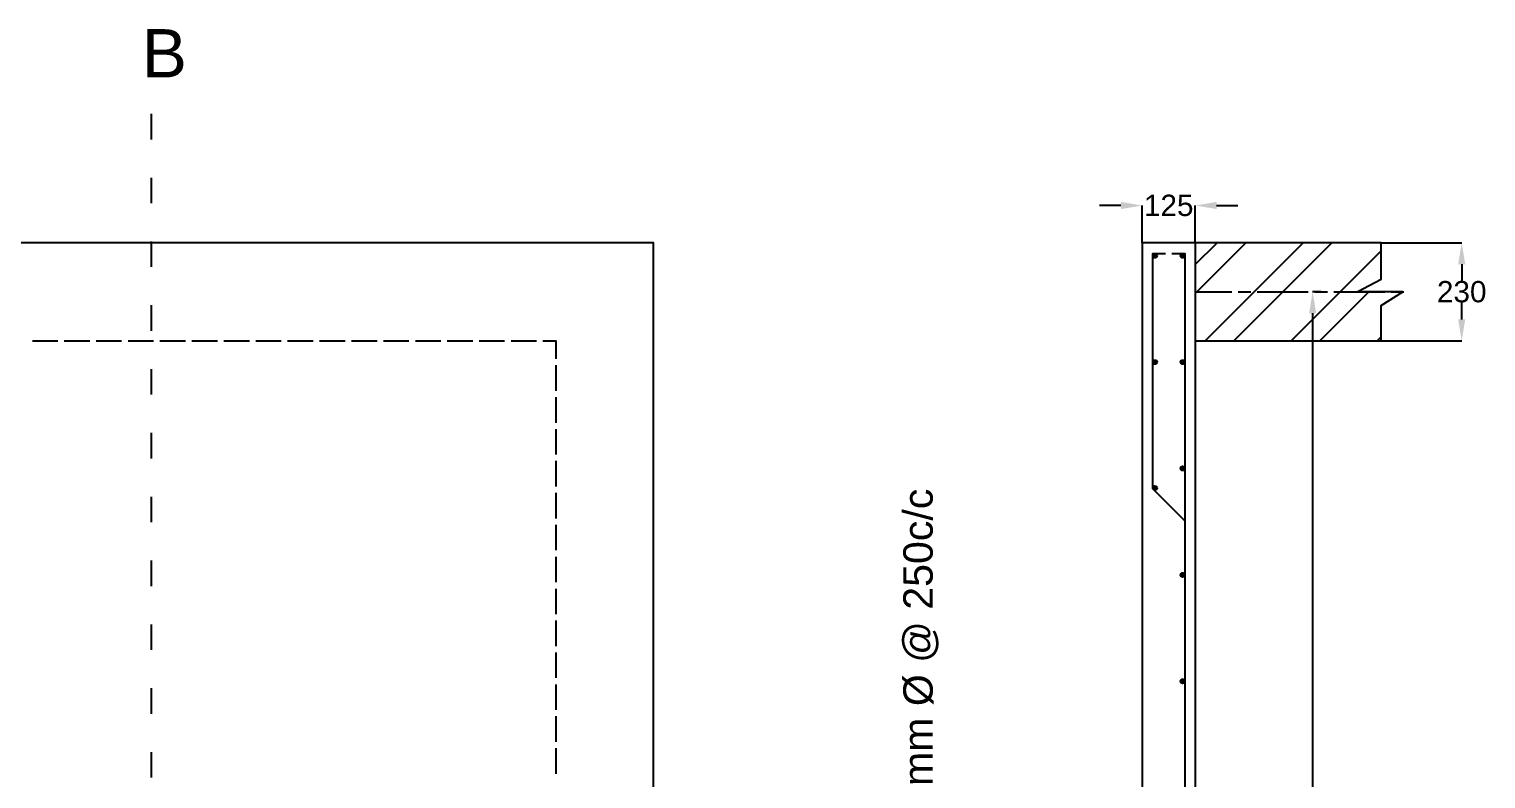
# Model space of a CAD drawing. Header units: inches. Extents: x -2470 to 6710, y 8071 to 14655.
# Drawn here: x 3193 to 6616, y 12893 to 14655 of the extents above; entities that cross this region are included whole.
import ezdxf

# ---------------------------------------------------------------- set-up
doc = ezdxf.new("R2010")
doc.units = ezdxf.units.IN
doc.header["$MEASUREMENT"] = 0
doc.layers.add('PDF_0', color=7, linetype='Continuous')
doc.layers.add('PDF_Text', color=7, linetype='Continuous')
doc.styles.add('PDF TimesNewRomanPSMT', font='arial.ttf')
doc.styles.get("Standard").update_dxf_attribs({"font": 'arial.ttf'})
doc.dimstyles.get("Standard").update_dxf_attribs({"dimtxt": 50, "dimasz": 50, "dimexe": 0.18, "dimexo": 0.0625, "dimgap": 0.09, "dimtad": 0, "dimtih": 1, "dimtoh": 1, "dimdec": 4, "dimzin": 0, "dimdsep": 46, "dimtxsty": 'Standard', "dimcen": 0.09, "dimadec": 0, "dimazin": 0, "dimtfac": 1, "dimtdec": 4, "dimtofl": 0, "dimtmove": 0, "dimatfit": 3, "dimfxl": 1, "dimtolj": 1, "dimtzin": 0, "dimarcsym": 0})

# ---------------------------------------------------------------- blocks, each defined once
blk = doc.blocks.new('*D10')
at = {"color": 0, "lineweight": -2, "transparency": 16777216}
for p, q in [((6229, 14037), (6209.1, 14037)), ((6209.2, 13987), (6209.2, 11947.7)), ((6209.2, 9857.2), (6209.2, 11896.5)), ((6229, 9807.2), (6209.1, 9807.2))]:
    blk.add_line(p, q, dxfattribs=at)
at = {"color": 0, "transparency": 16777216}
for points in [[(6200.9, 13987), (6217.6, 13987), (6209.2, 14037)], [(6200.9, 9857.2), (6217.6, 9857.2), (6209.2, 9807.2)]]:
    blk.add_solid(points, dxfattribs=at)
at = {"layer": 'Defpoints', "color": 0, "transparency": 16777216}
for p in [(6229, 14037), (6209.2, 9807.2), (6229, 9807.2)]:
    blk.add_point(p, dxfattribs=at)
at = {"color": 0, "transparency": 16777216, "insert": (6209.2, 11922.1), "char_height": 50, "attachment_point": 5}
blk.add_mtext('\\A1;4230', dxfattribs=at)
blk = doc.blocks.new('*D11')
at = {"color": 0, "lineweight": -2, "transparency": 16777216}
for p, q in [((6370.5, 14152.1), (6559.7, 14152.1)), ((6559.5, 14102.1), (6559.5, 14062.8)), ((6559.5, 13972.2), (6559.5, 14011.5)), ((6370.5, 13922.2), (6559.7, 13922.2))]:
    blk.add_line(p, q, dxfattribs=at)
at = {"color": 0, "transparency": 16777216}
for points in [[(6551.2, 14102.1), (6567.8, 14102.1), (6559.5, 14152.1)], [(6551.2, 13972.2), (6567.8, 13972.2), (6559.5, 13922.2)]]:
    blk.add_solid(points, dxfattribs=at)
at = {"layer": 'Defpoints', "color": 0, "transparency": 16777216}
for p in [(6370.4, 14152.1), (6370.4, 13922.2), (6559.5, 13922.2)]:
    blk.add_point(p, dxfattribs=at)
at = {"color": 0, "transparency": 16777216, "insert": (6559.5, 14037.2), "char_height": 50, "attachment_point": 5}
blk.add_mtext('\\A1;230', dxfattribs=at)
blk = doc.blocks.new('*D12')
at = {"color": 0, "lineweight": -2, "transparency": 16777216}
for p, q in [((5758.7, 14240), (5708.7, 14240)), ((5808.7, 14152.2), (5808.7, 14240.2)), ((5933.4, 14152.2), (5933.4, 14240.2)), ((5983.4, 14240), (6033.4, 14240))]:
    blk.add_line(p, q, dxfattribs=at)
at = {"color": 0, "transparency": 16777216}
for points in [[(5758.7, 14248.4), (5758.7, 14231.7), (5808.7, 14240)], [(5983.4, 14248.4), (5983.4, 14231.7), (5933.4, 14240)]]:
    blk.add_solid(points, dxfattribs=at)
at = {"layer": 'Defpoints', "color": 0, "transparency": 16777216}
for p in [(5933.4, 14240), (5808.7, 14152.1), (5933.4, 14152.1)]:
    blk.add_point(p, dxfattribs=at)
at = {"color": 0, "transparency": 16777216, "insert": (5871, 14240), "char_height": 50, "attachment_point": 5}
blk.add_mtext('\\A1;125', dxfattribs=at)

msp = doc.modelspace()

# ---------------------------------------------------------------- linework, layer by layer
at = {"layer": 'PDF_0', "lineweight": 25}
for points in [[(3480.77141, 14395.49349), (3480.77141, 14455.47319)], [(3480.77141, 14245.37287), (3480.77141, 14305.35257)], [(3480.77141, 14095.59498), (3480.77141, 14155.57469)], [(5933.42711, 13922.16796), (6370.42208, 13922.16796), (6370.42208, 14004.76858), (6421.49051, 14036.98625), (6370.42208, 14036.98625), (6313.52705, 14037.32899), (6370.42208, 14067.14747), (6370.42208, 14152.14727), (5808.66933, 14152.14727), (5808.66933, 9692.39939), (6370.42208, 9692.39939), (6370.42208, 9775.00001), (6421.49051, 9807.21767), (6370.42208, 9807.21767), (6313.52705, 9807.56042), (6370.42208, 9837.3789), (6370.42208, 9922.3787), (5933.42711, 9922.3787)], [(5933.42711, 14101.07884), (5984.83828, 14152.14727)], [(5933.42711, 14033.55883), (6052.01555, 14152.14727)], [(5933.42711, 14152.14727), (5933.42711, 9692.39939)], [(5956.73351, 13922.16796), (6186.71282, 14152.14727)], [(6024.25351, 13922.16796), (6254.23283, 14152.14727)], [(5908.74974, 13499.22538), (5833.68943, 13574.28569), (5833.68943, 14127.12717), (5863.50791, 14127.12717)], [(5878.58852, 14127.12717), (5908.74974, 14127.12717), (5908.74974, 9717.41949), (5878.58852, 9717.41949)], [(6158.95079, 13922.16796), (6370.42208, 14133.63925)], [(5933.42711, 14036.98625), (6019.11239, 14036.98625)], [(6034.19301, 14036.98625), (6064.01149, 14036.98625)], [(6079.0921, 14036.98625), (6199.0515, 14036.98625)], [(6188.08378, 14036.98625), (6190.14023, 14036.98625)], [(6214.13211, 14036.98625), (6243.95059, 14036.98625)], [(6226.12805, 13922.16796), (6341.28908, 14037.32899)], [(6259.0312, 14036.98625), (6378.99061, 14036.98625)], [(6394.07122, 14036.98625), (6423.8897, 14036.98625)], [(3480.77141, 13945.47436), (3480.77141, 14005.45406)], [(3200.75189, 13922.16796), (3260.73159, 13922.16796)], [(3275.8122, 13922.16796), (3335.79191, 13922.16796)], [(3350.52978, 13922.16796), (3410.50948, 13922.16796)], [(3425.59009, 13922.16796), (3485.56979, 13922.16796)], [(3500.6504, 13922.16796), (3560.6301, 13922.16796)], [(3575.71071, 13922.16796), (3635.69042, 13922.16796)], [(3650.77103, 13922.16796), (3710.75073, 13922.16796)], [(3725.83134, 13922.16796), (3785.81104, 13922.16796)], [(3800.54891, 13922.16796), (3860.52861, 13922.16796)], [(3875.60922, 13922.16796), (3935.58892, 13922.16796)], [(3950.66954, 13922.16796), (4010.64924, 13922.16796)], [(4025.72985, 13922.16796), (4085.70955, 13922.16796)], [(4100.79016, 13922.16796), (4160.76986, 13922.16796)], [(4175.50773, 13922.16796), (4235.48743, 13922.16796)], [(4250.56804, 13922.16796), (4310.54775, 13922.16796)], [(4325.62836, 13922.16796), (4385.60806, 13922.16796)], [(4400.68867, 13922.16796), (4430.50715, 13922.16796), (4430.50715, 13879.66806)], [(6360.82532, 13922.16796), (6370.42208, 13931.76471)], [(4430.50715, 13864.58745), (4430.50715, 13804.60774)], [(3480.77141, 13795.69647), (3480.77141, 13855.67618)], [(4430.50715, 13789.52713), (4430.50715, 13729.54743)], [(3480.77141, 13645.57585), (3480.77141, 13705.55555)], [(4430.50715, 13714.46682), (4430.50715, 13654.48712)], [(4430.50715, 13639.74925), (4430.50715, 13579.76955)], [(3480.77141, 13495.45522), (3480.77141, 13555.43493)], [(4430.50715, 13564.68894), (4430.50715, 13504.70924)], [(4430.50715, 13489.62862), (4430.50715, 13429.64892)], [(3480.77141, 13345.67734), (3480.77141, 13405.65704)], [(4430.50715, 13414.56831), (4430.50715, 13354.58861)], [(4430.50715, 13339.508), (4430.50715, 13279.5283)], [(3480.77141, 13195.55672), (3480.77141, 13255.53642)], [(4430.50715, 13264.79043), (4430.50715, 13204.46799)], [(4430.50715, 13189.73012), (4430.50715, 13129.75041)], [(4430.50715, 13114.6698), (4430.50715, 13054.6901)], [(3480.77141, 13045.43609), (3480.77141, 13105.41579)], [(4430.50715, 13039.60949), (4430.50715, 12979.62979)], [(3480.77141, 12895.65821), (3480.77141, 12955.63791)], [(4430.50715, 12964.54918), (4430.50715, 12904.56948)]]:
    msp.add_lwpolyline(points, dxfattribs=at)
msp.add_lwpolyline([(4660.48646, 9692.39939), (4660.48646, 14152.14727), (-1799.15605, 14152.14727), (-1799.15605, 9692.39939)], close=True, dxfattribs=at)
for centre, radius in [((5838.65915, 14121.81471), 4.96978), ((5903.77997, 14121.81471), 4.96978), ((5838.65915, 13871.95641), 4.96978), ((5903.77997, 13871.95641), 4.96978), ((5903.77997, 13622.09811), 4.96978), ((5838.65915, 13576.1708), 4.96978), ((5903.77997, 13371.89707), 4.96978), ((5903.77986, 13122.03888), 4.96989)]:
    msp.add_circle(centre, radius, dxfattribs=at)
at = {"layer": 'PDF_0', "transparency": 33554559}
for points in [[(5834.03217, 14124.0425), (5833.68943, 14123.01428), (5833.68943, 14121.30057)], [(5834.03217, 14124.0425), (5834.03217, 14120.27235), (5833.68943, 14121.30057)], [(5833.68943, 14123.01428), (5833.68943, 14121.30057), (5833.68943, 14121.98605)], [(5834.37491, 14119.58686), (5834.37491, 14124.72798), (5834.03217, 14120.27235)], [(5834.37491, 14124.72798), (5834.03217, 14120.27235), (5834.03217, 14124.0425)], [(5835.0604, 14118.90138), (5835.0604, 14125.41346), (5834.37491, 14119.58686)], [(5835.0604, 14125.41346), (5834.37491, 14119.58686), (5834.37491, 14124.72798)], [(5835.74588, 14118.2159), (5835.74588, 14126.09895), (5835.0604, 14118.90138)], [(5835.74588, 14126.09895), (5835.0604, 14118.90138), (5835.0604, 14125.41346)], [(5836.43136, 14117.53042), (5836.43136, 14126.44169), (5835.74588, 14118.2159)], [(5836.43136, 14126.44169), (5835.74588, 14118.2159), (5835.74588, 14126.09895)], [(5837.11684, 14117.18768), (5837.11684, 14126.78443), (5836.43136, 14117.53042)], [(5837.11684, 14126.78443), (5836.43136, 14117.53042), (5836.43136, 14126.44169)], [(5838.14507, 14117.18768), (5838.14507, 14127.12717), (5837.11684, 14117.18768)], [(5838.14507, 14127.12717), (5837.11684, 14117.18768), (5837.11684, 14126.78443)], [(5839.17329, 14117.18768), (5839.17329, 14127.12717), (5838.14507, 14117.18768)], [(5839.17329, 14127.12717), (5838.14507, 14117.18768), (5838.14507, 14127.12717)], [(5839.85877, 14126.78443), (5839.17329, 14117.18768), (5839.17329, 14127.12717)], [(5839.85877, 14117.18768), (5839.85877, 14126.78443), (5839.17329, 14117.18768)], [(5840.887, 14126.44169), (5839.85877, 14117.18768), (5839.85877, 14126.78443)], [(5840.887, 14117.53042), (5840.887, 14126.44169), (5839.85877, 14117.18768)], [(5841.57248, 14126.09895), (5840.887, 14117.53042), (5840.887, 14126.44169)], [(5841.57248, 14118.2159), (5841.57248, 14126.09895), (5840.887, 14117.53042)], [(5842.25796, 14125.41346), (5841.57248, 14118.2159), (5841.57248, 14126.09895)], [(5842.25796, 14118.90138), (5842.25796, 14125.41346), (5841.57248, 14118.2159)], [(5842.94344, 14124.72798), (5842.25796, 14118.90138), (5842.25796, 14125.41346)], [(5842.94344, 14119.58686), (5842.94344, 14124.72798), (5842.25796, 14118.90138)], [(5843.28618, 14124.0425), (5842.94344, 14119.58686), (5842.94344, 14124.72798)], [(5843.28618, 14120.27235), (5843.28618, 14124.0425), (5842.94344, 14119.58686)], [(5843.62892, 14123.01428), (5843.28618, 14120.27235), (5843.28618, 14124.0425)], [(5843.62892, 14121.30057), (5843.62892, 14123.01428), (5843.28618, 14120.27235)], [(5843.62892, 14121.98605), (5843.62892, 14121.30057), (5843.62892, 14123.01428)], [(5898.81025, 14123.01428), (5898.81025, 14121.30057), (5898.46751, 14121.98605)], [(5899.49573, 14119.58686), (5899.49573, 14124.72798), (5898.81025, 14120.27235)], [(5899.49573, 14124.72798), (5898.81025, 14120.27235), (5898.81025, 14124.0425)], [(5898.81025, 14124.0425), (5898.81025, 14123.01428), (5898.81025, 14121.30057)], [(5898.81025, 14124.0425), (5898.81025, 14120.27235), (5898.81025, 14121.30057)], [(5899.83847, 14118.90138), (5899.83847, 14125.41346), (5899.49573, 14119.58686)], [(5899.83847, 14125.41346), (5899.49573, 14119.58686), (5899.49573, 14124.72798)], [(5900.52396, 14118.2159), (5900.52396, 14126.09895), (5899.83847, 14118.90138)], [(5900.52396, 14126.09895), (5899.83847, 14118.90138), (5899.83847, 14125.41346)], [(5901.20944, 14117.53042), (5901.20944, 14126.44169), (5900.52396, 14118.2159)], [(5901.20944, 14126.44169), (5900.52396, 14118.2159), (5900.52396, 14126.09895)], [(5902.23766, 14117.18768), (5902.23766, 14126.78443), (5901.20944, 14117.53042)], [(5902.23766, 14126.78443), (5901.20944, 14117.53042), (5901.20944, 14126.44169)], [(5903.26589, 14117.18768), (5903.26589, 14127.12717), (5902.23766, 14117.18768)], [(5903.26589, 14127.12717), (5902.23766, 14117.18768), (5902.23766, 14126.78443)], [(5903.95137, 14117.18768), (5903.95137, 14127.12717), (5903.26589, 14117.18768)], [(5903.95137, 14127.12717), (5903.26589, 14117.18768), (5903.26589, 14127.12717)], [(5904.97959, 14126.78443), (5903.95137, 14117.18768), (5903.95137, 14127.12717)], [(5904.97959, 14117.18768), (5904.97959, 14126.78443), (5903.95137, 14117.18768)], [(5905.66507, 14126.44169), (5904.97959, 14117.18768), (5904.97959, 14126.78443)], [(5905.66507, 14117.53042), (5905.66507, 14126.44169), (5904.97959, 14117.18768)], [(5906.6933, 14126.09895), (5905.66507, 14117.53042), (5905.66507, 14126.44169)], [(5906.6933, 14118.2159), (5906.6933, 14126.09895), (5905.66507, 14117.53042)], [(5907.37878, 14125.41346), (5906.6933, 14118.2159), (5906.6933, 14126.09895)], [(5907.37878, 14118.90138), (5907.37878, 14125.41346), (5906.6933, 14118.2159)], [(5907.72152, 14124.72798), (5907.37878, 14118.90138), (5907.37878, 14125.41346)], [(5907.72152, 14119.58686), (5907.72152, 14124.72798), (5907.37878, 14118.90138)], [(5908.407, 14124.0425), (5907.72152, 14119.58686), (5907.72152, 14124.72798)], [(5908.407, 14120.27235), (5908.407, 14124.0425), (5907.72152, 14119.58686)], [(5908.407, 14123.01428), (5908.407, 14120.27235), (5908.407, 14124.0425)], [(5908.74974, 14121.98605), (5908.407, 14121.30057), (5908.407, 14123.01428)], [(5908.407, 14121.30057), (5908.407, 14123.01428), (5908.407, 14120.27235)], [(5834.03217, 13873.84146), (5833.68943, 13873.15598), (5833.68943, 13871.09953)], [(5834.03217, 13873.84146), (5834.03217, 13870.41405), (5833.68943, 13871.09953)], [(5833.68943, 13873.15598), (5833.68943, 13871.09953), (5833.68943, 13872.12775)], [(5834.37491, 13869.38582), (5834.37491, 13874.86968), (5834.03217, 13870.41405)], [(5834.37491, 13874.86968), (5834.03217, 13870.41405), (5834.03217, 13873.84146)], [(5835.0604, 13868.70034), (5835.0604, 13875.55516), (5834.37491, 13869.38582)], [(5835.0604, 13875.55516), (5834.37491, 13869.38582), (5834.37491, 13874.86968)], [(5835.74588, 13868.01486), (5835.74588, 13876.24065), (5835.0604, 13868.70034)], [(5835.74588, 13876.24065), (5835.0604, 13868.70034), (5835.0604, 13875.55516)], [(5836.43136, 13867.67212), (5836.43136, 13876.58339), (5835.74588, 13868.01486)], [(5836.43136, 13876.58339), (5835.74588, 13868.01486), (5835.74588, 13876.24065)], [(5837.11684, 13867.32938), (5837.11684, 13876.92613), (5836.43136, 13867.67212)], [(5837.11684, 13876.92613), (5836.43136, 13867.67212), (5836.43136, 13876.58339)], [(5838.14507, 13866.98663), (5838.14507, 13876.92613), (5837.11684, 13867.32938)], [(5838.14507, 13876.92613), (5837.11684, 13867.32938), (5837.11684, 13876.92613)], [(5839.17329, 13866.98663), (5839.17329, 13876.92613), (5838.14507, 13866.98663)], [(5839.17329, 13876.92613), (5838.14507, 13866.98663), (5838.14507, 13876.92613)], [(5839.85877, 13867.32938), (5839.85877, 13876.92613), (5839.17329, 13866.98663)], [(5839.85877, 13876.92613), (5839.17329, 13866.98663), (5839.17329, 13876.92613)], [(5840.887, 13876.58339), (5839.85877, 13867.32938), (5839.85877, 13876.92613)], [(5840.887, 13867.67212), (5840.887, 13876.58339), (5839.85877, 13867.32938)], [(5841.57248, 13876.24065), (5840.887, 13867.67212), (5840.887, 13876.58339)], [(5841.57248, 13868.01486), (5841.57248, 13876.24065), (5840.887, 13867.67212)], [(5842.25796, 13875.55516), (5841.57248, 13868.01486), (5841.57248, 13876.24065)], [(5842.25796, 13868.70034), (5842.25796, 13875.55516), (5841.57248, 13868.01486)], [(5842.94344, 13874.86968), (5842.25796, 13868.70034), (5842.25796, 13875.55516)], [(5842.94344, 13869.38582), (5842.94344, 13874.86968), (5842.25796, 13868.70034)], [(5843.28618, 13873.84146), (5842.94344, 13869.38582), (5842.94344, 13874.86968)], [(5843.28618, 13870.41405), (5843.28618, 13873.84146), (5842.94344, 13869.38582)], [(5843.62892, 13873.15598), (5843.28618, 13870.41405), (5843.28618, 13873.84146)], [(5843.62892, 13871.09953), (5843.62892, 13873.15598), (5843.28618, 13870.41405)], [(5843.62892, 13872.12775), (5843.62892, 13871.09953), (5843.62892, 13873.15598)], [(5898.81025, 13873.15598), (5898.81025, 13871.09953), (5898.46751, 13872.12775)], [(5899.49573, 13869.38582), (5899.49573, 13874.86968), (5898.81025, 13870.41405)], [(5899.49573, 13874.86968), (5898.81025, 13870.41405), (5898.81025, 13873.84146)], [(5898.81025, 13873.84146), (5898.81025, 13873.15598), (5898.81025, 13871.09953)], [(5898.81025, 13873.84146), (5898.81025, 13870.41405), (5898.81025, 13871.09953)], [(5899.83847, 13868.70034), (5899.83847, 13875.55516), (5899.49573, 13869.38582)], [(5899.83847, 13875.55516), (5899.49573, 13869.38582), (5899.49573, 13874.86968)], [(5900.52396, 13868.01486), (5900.52396, 13876.24065), (5899.83847, 13868.70034)], [(5900.52396, 13876.24065), (5899.83847, 13868.70034), (5899.83847, 13875.55516)], [(5901.20944, 13867.67212), (5901.20944, 13876.58339), (5900.52396, 13868.01486)], [(5901.20944, 13876.58339), (5900.52396, 13868.01486), (5900.52396, 13876.24065)], [(5902.23766, 13867.32938), (5902.23766, 13876.92613), (5901.20944, 13867.67212)], [(5902.23766, 13876.92613), (5901.20944, 13867.67212), (5901.20944, 13876.58339)], [(5903.26589, 13866.98663), (5903.26589, 13876.92613), (5902.23766, 13867.32938)], [(5903.26589, 13876.92613), (5902.23766, 13867.32938), (5902.23766, 13876.92613)], [(5903.95137, 13866.98663), (5903.95137, 13876.92613), (5903.26589, 13866.98663)], [(5903.95137, 13876.92613), (5903.26589, 13866.98663), (5903.26589, 13876.92613)], [(5904.97959, 13867.32938), (5904.97959, 13876.92613), (5903.95137, 13866.98663)], [(5904.97959, 13876.92613), (5903.95137, 13866.98663), (5903.95137, 13876.92613)], [(5905.66507, 13876.58339), (5904.97959, 13867.32938), (5904.97959, 13876.92613)], [(5905.66507, 13867.67212), (5905.66507, 13876.58339), (5904.97959, 13867.32938)], [(5906.6933, 13876.24065), (5905.66507, 13867.67212), (5905.66507, 13876.58339)], [(5906.6933, 13868.01486), (5906.6933, 13876.24065), (5905.66507, 13867.67212)], [(5907.37878, 13875.55516), (5906.6933, 13868.01486), (5906.6933, 13876.24065)], [(5907.37878, 13868.70034), (5907.37878, 13875.55516), (5906.6933, 13868.01486)], [(5907.72152, 13874.86968), (5907.37878, 13868.70034), (5907.37878, 13875.55516)], [(5907.72152, 13869.38582), (5907.72152, 13874.86968), (5907.37878, 13868.70034)], [(5908.407, 13873.84146), (5907.72152, 13869.38582), (5907.72152, 13874.86968)], [(5908.407, 13870.41405), (5908.407, 13873.84146), (5907.72152, 13869.38582)], [(5908.407, 13873.15598), (5908.407, 13870.41405), (5908.407, 13873.84146)], [(5908.74974, 13872.12775), (5908.407, 13871.09953), (5908.407, 13873.15598)], [(5908.407, 13871.09953), (5908.407, 13873.15598), (5908.407, 13870.41405)], [(5899.49573, 13619.52752), (5899.49573, 13624.66864), (5898.81025, 13620.213)], [(5899.49573, 13624.66864), (5898.81025, 13620.213), (5898.81025, 13623.98316)], [(5898.81025, 13623.98316), (5898.81025, 13622.95493), (5898.81025, 13621.24123)], [(5898.81025, 13623.98316), (5898.81025, 13620.213), (5898.81025, 13621.24123)], [(5899.83847, 13618.84204), (5899.83847, 13625.35412), (5899.49573, 13619.52752)], [(5899.83847, 13625.35412), (5899.49573, 13619.52752), (5899.49573, 13624.66864)], [(5900.52396, 13618.15656), (5900.52396, 13626.0396), (5899.83847, 13618.84204)], [(5900.52396, 13626.0396), (5899.83847, 13618.84204), (5899.83847, 13625.35412)], [(5901.20944, 13617.81382), (5901.20944, 13626.72509), (5900.52396, 13618.15656)], [(5901.20944, 13626.72509), (5900.52396, 13618.15656), (5900.52396, 13626.0396)], [(5902.23766, 13617.47107), (5902.23766, 13627.06783), (5901.20944, 13617.81382)], [(5902.23766, 13627.06783), (5901.20944, 13617.81382), (5901.20944, 13626.72509)], [(5903.26589, 13617.12833), (5903.26589, 13627.06783), (5902.23766, 13617.47107)], [(5903.26589, 13627.06783), (5902.23766, 13617.47107), (5902.23766, 13627.06783)], [(5903.95137, 13617.12833), (5903.95137, 13627.06783), (5903.26589, 13617.12833)], [(5903.95137, 13627.06783), (5903.26589, 13617.12833), (5903.26589, 13627.06783)], [(5904.97959, 13617.47107), (5904.97959, 13627.06783), (5903.95137, 13617.12833)], [(5904.97959, 13627.06783), (5903.95137, 13617.12833), (5903.95137, 13627.06783)], [(5905.66507, 13626.72509), (5904.97959, 13617.47107), (5904.97959, 13627.06783)], [(5905.66507, 13617.81382), (5905.66507, 13626.72509), (5904.97959, 13617.47107)], [(5906.6933, 13626.0396), (5905.66507, 13617.81382), (5905.66507, 13626.72509)], [(5906.6933, 13618.15656), (5906.6933, 13626.0396), (5905.66507, 13617.81382)], [(5907.37878, 13625.35412), (5906.6933, 13618.15656), (5906.6933, 13626.0396)], [(5907.37878, 13618.84204), (5907.37878, 13625.35412), (5906.6933, 13618.15656)], [(5907.72152, 13624.66864), (5907.37878, 13618.84204), (5907.37878, 13625.35412)], [(5907.72152, 13619.52752), (5907.72152, 13624.66864), (5907.37878, 13618.84204)], [(5908.407, 13623.98316), (5907.72152, 13619.52752), (5907.72152, 13624.66864)], [(5908.407, 13620.213), (5908.407, 13623.98316), (5907.72152, 13619.52752)], [(5908.407, 13622.95493), (5908.407, 13620.213), (5908.407, 13623.98316)], [(5898.81025, 13622.95493), (5898.81025, 13621.24123), (5898.46751, 13622.26945)], [(5908.74974, 13622.26945), (5908.407, 13621.24123), (5908.407, 13622.95493)], [(5908.407, 13621.24123), (5908.407, 13622.95493), (5908.407, 13620.213)], [(5834.03217, 13578.05584), (5833.68943, 13577.02762), (5833.68943, 13575.31391)], [(5834.03217, 13578.05584), (5834.03217, 13574.62843), (5833.68943, 13575.31391)], [(5833.68943, 13577.02762), (5833.68943, 13575.31391), (5833.68943, 13576.34214)], [(5834.37491, 13573.60021), (5834.37491, 13578.74132), (5834.03217, 13574.62843)], [(5834.37491, 13578.74132), (5834.03217, 13574.62843), (5834.03217, 13578.05584)], [(5835.0604, 13572.91473), (5835.0604, 13579.76955), (5834.37491, 13573.60021)], [(5835.0604, 13579.76955), (5834.37491, 13573.60021), (5834.37491, 13578.74132)], [(5835.74588, 13572.22924), (5835.74588, 13580.11229), (5835.0604, 13572.91473)], [(5835.74588, 13580.11229), (5835.0604, 13572.91473), (5835.0604, 13579.76955)], [(5836.43136, 13571.8865), (5836.43136, 13580.79777), (5835.74588, 13572.22924)], [(5836.43136, 13580.79777), (5835.74588, 13572.22924), (5835.74588, 13580.11229)], [(5837.11684, 13571.54376), (5837.11684, 13581.14051), (5836.43136, 13571.8865)], [(5837.11684, 13581.14051), (5836.43136, 13571.8865), (5836.43136, 13580.79777)], [(5838.14507, 13571.20102), (5838.14507, 13581.14051), (5837.11684, 13571.54376)], [(5838.14507, 13581.14051), (5837.11684, 13571.54376), (5837.11684, 13581.14051)], [(5839.17329, 13571.20102), (5839.17329, 13581.14051), (5838.14507, 13571.20102)], [(5839.17329, 13581.14051), (5838.14507, 13571.20102), (5838.14507, 13581.14051)], [(5839.85877, 13571.54376), (5839.85877, 13581.14051), (5839.17329, 13571.20102)], [(5839.85877, 13581.14051), (5839.17329, 13571.20102), (5839.17329, 13581.14051)], [(5840.887, 13580.79777), (5839.85877, 13571.54376), (5839.85877, 13581.14051)], [(5840.887, 13571.8865), (5840.887, 13580.79777), (5839.85877, 13571.54376)], [(5841.57248, 13580.11229), (5840.887, 13571.8865), (5840.887, 13580.79777)], [(5841.57248, 13572.22924), (5841.57248, 13580.11229), (5840.887, 13571.8865)], [(5842.25796, 13579.76955), (5841.57248, 13572.22924), (5841.57248, 13580.11229)], [(5842.25796, 13572.91473), (5842.25796, 13579.76955), (5841.57248, 13572.22924)], [(5842.94344, 13578.74132), (5842.25796, 13572.91473), (5842.25796, 13579.76955)], [(5842.94344, 13573.60021), (5842.94344, 13578.74132), (5842.25796, 13572.91473)], [(5843.28618, 13578.05584), (5842.94344, 13573.60021), (5842.94344, 13578.74132)], [(5843.28618, 13574.62843), (5843.28618, 13578.05584), (5842.94344, 13573.60021)], [(5843.62892, 13577.02762), (5843.28618, 13574.62843), (5843.28618, 13578.05584)], [(5843.62892, 13575.31391), (5843.62892, 13577.02762), (5843.28618, 13574.62843)], [(5843.62892, 13576.34214), (5843.62892, 13575.31391), (5843.62892, 13577.02762)], [(5898.81025, 13373.09663), (5898.81025, 13371.38293), (5898.46751, 13372.06841)], [(5899.49573, 13369.66922), (5899.49573, 13374.81034), (5898.81025, 13370.3547)], [(5899.49573, 13374.81034), (5898.81025, 13370.3547), (5898.81025, 13373.78211)], [(5898.81025, 13373.78211), (5898.81025, 13373.09663), (5898.81025, 13371.38293)], [(5898.81025, 13373.78211), (5898.81025, 13370.3547), (5898.81025, 13371.38293)], [(5899.83847, 13368.641), (5899.83847, 13375.49582), (5899.49573, 13369.66922)], [(5899.83847, 13375.49582), (5899.49573, 13369.66922), (5899.49573, 13374.81034)], [(5900.52396, 13368.29826), (5900.52396, 13376.1813), (5899.83847, 13368.641)], [(5900.52396, 13376.1813), (5899.83847, 13368.641), (5899.83847, 13375.49582)], [(5901.20944, 13367.61277), (5901.20944, 13376.52404), (5900.52396, 13368.29826)], [(5901.20944, 13376.52404), (5900.52396, 13368.29826), (5900.52396, 13376.1813)], [(5902.23766, 13367.27003), (5902.23766, 13376.86679), (5901.20944, 13367.61277)], [(5902.23766, 13376.86679), (5901.20944, 13367.61277), (5901.20944, 13376.52404)], [(5903.26589, 13367.27003), (5903.26589, 13377.20953), (5902.23766, 13367.27003)], [(5903.26589, 13377.20953), (5902.23766, 13367.27003), (5902.23766, 13376.86679)], [(5903.95137, 13367.27003), (5903.95137, 13377.20953), (5903.26589, 13367.27003)], [(5903.95137, 13377.20953), (5903.26589, 13367.27003), (5903.26589, 13377.20953)], [(5904.97959, 13376.86679), (5903.95137, 13367.27003), (5903.95137, 13377.20953)], [(5904.97959, 13367.27003), (5904.97959, 13376.86679), (5903.95137, 13367.27003)], [(5905.66507, 13376.52404), (5904.97959, 13367.27003), (5904.97959, 13376.86679)], [(5905.66507, 13367.61277), (5905.66507, 13376.52404), (5904.97959, 13367.27003)], [(5906.6933, 13376.1813), (5905.66507, 13367.61277), (5905.66507, 13376.52404)], [(5906.6933, 13368.29826), (5906.6933, 13376.1813), (5905.66507, 13367.61277)], [(5907.37878, 13375.49582), (5906.6933, 13368.29826), (5906.6933, 13376.1813)], [(5907.37878, 13368.641), (5907.37878, 13375.49582), (5906.6933, 13368.29826)], [(5907.72152, 13374.81034), (5907.37878, 13368.641), (5907.37878, 13375.49582)], [(5907.72152, 13369.66922), (5907.72152, 13374.81034), (5907.37878, 13368.641)], [(5908.407, 13373.78211), (5907.72152, 13369.66922), (5907.72152, 13374.81034)], [(5908.407, 13370.3547), (5908.407, 13373.78211), (5907.72152, 13369.66922)], [(5908.407, 13373.09663), (5908.407, 13370.3547), (5908.407, 13373.78211)], [(5908.74974, 13372.06841), (5908.407, 13371.38293), (5908.407, 13373.09663)], [(5908.407, 13371.38293), (5908.407, 13373.09663), (5908.407, 13370.3547)], [(5898.81025, 13122.89559), (5898.81025, 13121.18189), (5898.46751, 13122.21011)], [(5899.49573, 13119.46818), (5899.49573, 13124.6093), (5898.81025, 13120.4964)], [(5899.49573, 13124.6093), (5898.81025, 13120.4964), (5898.81025, 13123.92381)], [(5898.81025, 13123.92381), (5898.81025, 13122.89559), (5898.81025, 13121.18189)], [(5898.81025, 13123.92381), (5898.81025, 13120.4964), (5898.81025, 13121.18189)], [(5899.83847, 13118.7827), (5899.83847, 13125.63752), (5899.49573, 13119.46818)], [(5899.83847, 13125.63752), (5899.49573, 13119.46818), (5899.49573, 13124.6093)], [(5900.52396, 13118.09721), (5900.52396, 13125.98026), (5899.83847, 13118.7827)], [(5900.52396, 13125.98026), (5899.83847, 13118.7827), (5899.83847, 13125.63752)], [(5901.20944, 13117.75447), (5901.20944, 13126.66574), (5900.52396, 13118.09721)], [(5901.20944, 13126.66574), (5900.52396, 13118.09721), (5900.52396, 13125.98026)], [(5902.23766, 13117.41173), (5902.23766, 13127.00848), (5901.20944, 13117.75447)], [(5902.23766, 13127.00848), (5901.20944, 13117.75447), (5901.20944, 13126.66574)], [(5903.26589, 13117.06899), (5903.26589, 13127.00848), (5902.23766, 13117.41173)], [(5903.26589, 13127.00848), (5902.23766, 13117.41173), (5902.23766, 13127.00848)], [(5903.95137, 13117.06899), (5903.95137, 13127.00848), (5903.26589, 13117.06899)], [(5903.95137, 13127.00848), (5903.26589, 13117.06899), (5903.26589, 13127.00848)], [(5904.97959, 13117.41173), (5904.97959, 13127.00848), (5903.95137, 13117.06899)], [(5904.97959, 13127.00848), (5903.95137, 13117.06899), (5903.95137, 13127.00848)], [(5905.66507, 13126.66574), (5904.97959, 13117.41173), (5904.97959, 13127.00848)], [(5905.66507, 13117.75447), (5905.66507, 13126.66574), (5904.97959, 13117.41173)], [(5906.6933, 13125.98026), (5905.66507, 13117.75447), (5905.66507, 13126.66574)], [(5906.6933, 13118.09721), (5906.6933, 13125.98026), (5905.66507, 13117.75447)], [(5907.37878, 13125.63752), (5906.6933, 13118.09721), (5906.6933, 13125.98026)], [(5907.37878, 13118.7827), (5907.37878, 13125.63752), (5906.6933, 13118.09721)], [(5907.72152, 13124.6093), (5907.37878, 13118.7827), (5907.37878, 13125.63752)], [(5907.72152, 13119.46818), (5907.72152, 13124.6093), (5907.37878, 13118.7827)], [(5908.407, 13123.92381), (5907.72152, 13119.46818), (5907.72152, 13124.6093)], [(5908.407, 13120.4964), (5908.407, 13123.92381), (5907.72152, 13119.46818)], [(5908.407, 13122.89559), (5908.407, 13120.4964), (5908.407, 13123.92381)], [(5908.74974, 13122.21011), (5908.407, 13121.18189), (5908.407, 13122.89559)], [(5908.407, 13121.18189), (5908.407, 13122.89559), (5908.407, 13120.4964)]]:
    msp.add_solid(points, dxfattribs=at)

# ---------------------------------------------------------------- texts
at = {"layer": 'PDF_Text', "insert": (3458.29133, 14597.79768), "char_height": 113.4196, "attachment_point": 4, "style": 'PDF TimesNewRomanPSMT'}
msp.add_mtext('B', dxfattribs=at)
at = {"layer": 'PDF_Text', "insert": (5288.84257, 12001.27708), "char_height": 69.1031436, "attachment_point": 4, "rotation": 90, "style": 'PDF TimesNewRomanPSMT'}
msp.add_mtext('Distribuion steel of 8mm Ø @ 250c/c', dxfattribs=at)

# ---------------------------------------------------------------- dimensions: what is measured, and where the dimension line sits
dim = msp.add_linear_dim(base=(5933.42711, 14240.03927), p1=(5808.66933, 14152.14727), p2=(5933.42711, 14152.14727), text='125', dimstyle='Standard')
dim.commit()
dim.dimension.update_dxf_attribs({"geometry": '*D12', "text_midpoint": (5871.04822, 14240.03927)})
for base, p1, p2, text, picture, middle in [((6559.49889, 13922.16796), (6370.42208, 14152.14727), (6370.42208, 13922.16796), '230', '*D11', (6559.49889, 14037.15762)), ((6209.24799, 9807.21767), (6229.04135, 14036.98625), (6229.04135, 9807.21767), '4230', '*D10', (6209.24799, 11922.10196))]:
    dim = msp.add_linear_dim(base=base, p1=p1, p2=p2, angle=90, text=text, dimstyle='Standard')
    dim.commit()
    dim.dimension.update_dxf_attribs({"geometry": picture, "text_midpoint": middle})

doc.saveas('drawing.dxf')
